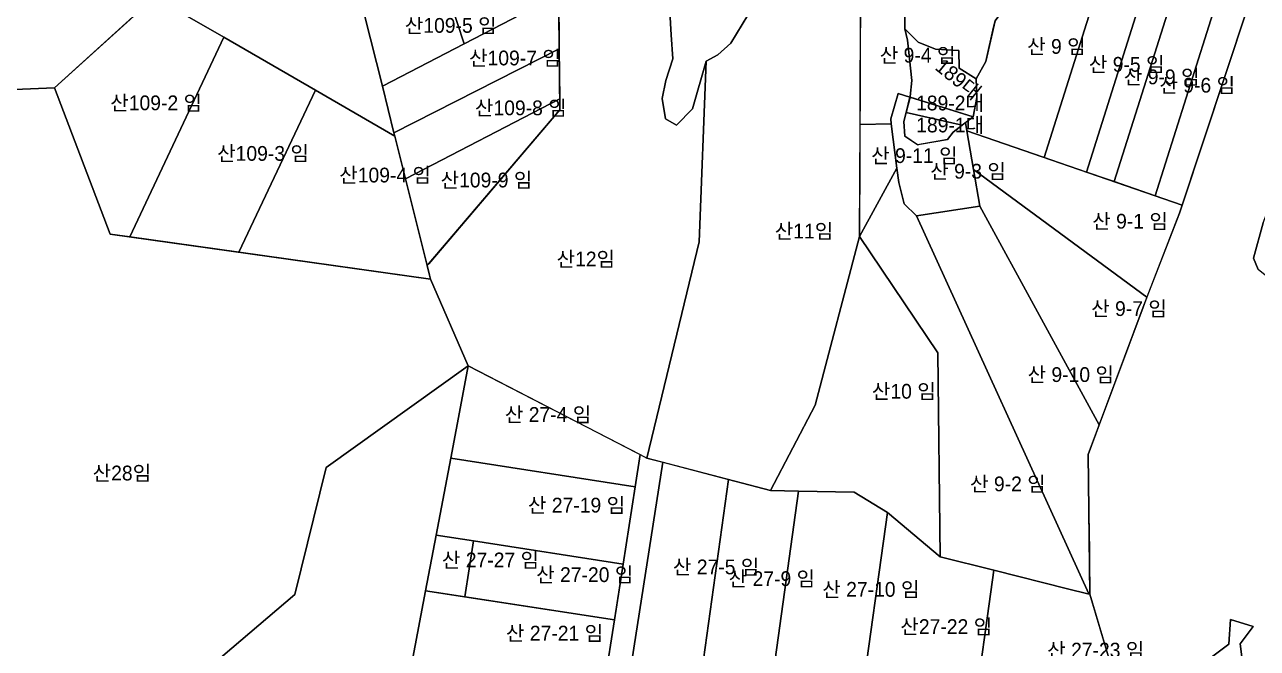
# Model space of a CAD drawing. Header units: metres. Extents: x 425810 to 429904, y 275710 to 280356.
# Drawn here: x 428198 to 428615.4, y 278879.3 to 279090.5 of the extents above; entities that cross this region are included whole.
import ezdxf

# ---------------------------------------------------------------- set-up
doc = ezdxf.new("R2010")
doc.units = ezdxf.units.M
doc.layers.add('00_지번', color=6, linetype='Continuous')
doc.layers.add('00_지적', color=6, linetype='Continuous')
doc.styles.get("Standard").update_dxf_attribs({"font": ''})
doc.styles.get('Standard').set_extended_font_data('Gulim')

msp = doc.modelspace()

# ---------------------------------------------------------------- linework, layer by layer
at = {"layer": '00_지적', "linetype": 'Continuous', "flags": 128}
for points in [[(428236.95, 279208.49), (428239.41, 279207.34), (428242.09, 279207.36), (428250.06, 279207.43), (428258.03, 279205.78), (428262.94, 279207.98), (428276.97, 279131.65), (428208.09, 279069.08), (428140.23, 279066.22), (428169.12, 279129.94), (428192.74, 279208.1), (428205.6, 279208.17), (428205.19, 279203.79), (428207.93, 279195.55), (428210.33, 279187.98), (428215.13, 279191.57), (428217.72, 279195.1), (428228.05, 279200.24), (428236.95, 279208.49)], [(428241.94, 279099.82), (428276.98, 279131.66), (428279.78, 279133.53), (428310.24, 279097.47), (428313.1, 279093.72), (428319.13, 279069.62), (428323.06, 279053.89), (428323.36, 279052.7), (428296.43, 279068.29), (428265.45, 279086.22), (428241.94, 279099.82)], [(428339.68, 279105.79), (428348.68, 279107.64), (428359.74, 279107.77), (428363.48, 279112.78), (428367.43, 279118.43), (428371.49, 279122.61), (428378.57, 279126.3), (428378.84, 279100.64), (428346.77, 279083.98), (428339.68, 279105.79)], [(428414.2, 279104.92), (428420.79, 279108.35), (428424.18, 279112.05), (428442.83, 279093.64), (428437.1, 279084.18), (428432.76, 279080.23), (428428.74, 279078.09), (428424.16, 279061.92), (428418.73, 279056.45), (428415.02, 279058.54), (428413.9, 279065.41), (428415.07, 279071.51), (428417.44, 279078.87), (428416.86, 279087.06), (428416.46, 279094.85), (428415.42, 279101.1), (428414.2, 279104.92)], [(428491.46, 279056.92), (428480.86, 279056.7), (428481.04, 279100.5), (428481.05, 279103.49), (428486.75, 279105.72), (428488.1, 279108.74), (428490.08, 279113.17), (428492.99, 279112.2), (428492.99, 279111.59), (428492.92, 279104.73), (428495.24, 279101.21), (428496.03, 279100.01), (428496.05, 279093.67), (428496.06, 279089.06), (428496.96, 279085.17), (428498.42, 279071.61), (428497.82, 279066.17), (428497.8, 279065.93), (428497.8, 279065.93), (428497.77, 279065.94), (428493.73, 279067.21), (428491.25, 279058.55), (428491.46, 279056.92)], [(428520.39, 279109.67), (428515.86, 279099.14), (428527.82, 279093.45), (428526.62, 279091.72), (428523.47, 279078), (428520.15, 279072.1), (428514.44, 279075.7), (428514.28, 279081.73), (428506.37, 279082.21), (428500.6, 279084.49), (428496.06, 279089.06), (428496.03, 279100.01), (428492.92, 279104.73), (428492.99, 279112.2), (428507.46, 279112.44), (428520.39, 279109.67)], [(428516.63, 279057.3), (428519.22, 279059.23), (428520.38, 279065.78), (428520.15, 279072.1), (428522.45, 279076.19), (428523.47, 279078), (428526.12, 279089.57), (428526.62, 279091.72), (428527.82, 279093.45), (428532.31, 279099.54), (428533.96, 279102), (428535.03, 279103.61), (428541.12, 279104.94), (428543.07, 279105.26), (428549.17, 279106.24), (428552.87, 279108.93), (428562.99, 279108.26), (428562.43, 279106.27), (428543.21, 279045.5), (428517, 279054.54), (428516.63, 279057.3)], [(428543.21, 279045.5), (428562.43, 279106.27), (428562.99, 279108.26), (428568.6, 279107.88), (428577.46, 279103.61), (428557.52, 279040.56), (428545.45, 279044.72), (428543.21, 279045.5)], [(428313.1, 279093.72), (428320.35, 279098.69), (428325.94, 279102.51), (428339.68, 279105.79), (428346.77, 279083.98), (428319.13, 279069.62), (428313.1, 279093.72)], [(428481.05, 279103.49), (428480.7, 279018.74), (428465.71, 278961.67), (428450.58, 278932.76), (428408.67, 278943.7), (428426.41, 279016.99), (428428.74, 279078.09), (428432.76, 279080.23), (428437.1, 279084.18), (428442.83, 279093.64), (428452.96, 279104.22), (428463.84, 279098.3), (428475.04, 279096.94), (428481.05, 279103.49)], [(428557.52, 279040.56), (428577.46, 279103.61), (428580.61, 279102.09), (428587.15, 279101.27), (428566.93, 279037.31), (428564.95, 279037.99), (428557.52, 279040.56)], [(428241.94, 279099.82), (428265.45, 279086.22), (428233.58, 279018.65), (428226.95, 279019.57), (428208.1, 279069.08), (428241.94, 279099.82)], [(428319.13, 279069.62), (428346.77, 279083.98), (428378.84, 279100.64), (428379.03, 279082.26), (428323.06, 279053.89), (428319.13, 279069.62)], [(428566.93, 279037.31), (428587.15, 279101.27), (428594.93, 279100.28), (428601.85, 279098.93), (428580.84, 279032.51), (428566.93, 279037.31)], [(428580.84, 279032.51), (428601.85, 279098.93), (428607.1, 279097.9), (428612.18, 279096.35), (428589.99, 279029.35), (428589.95, 279029.36), (428580.84, 279032.51)], [(428296.43, 279068.29), (428270.52, 279013.46), (428233.58, 279018.65), (428265.45, 279086.22), (428296.43, 279068.29)], [(428497.8, 279065.93), (428497.82, 279066.17), (428498.42, 279071.61), (428496.96, 279085.17), (428496.06, 279089.06), (428496.6, 279088.51), (428500.6, 279084.49), (428506.37, 279082.21), (428514.28, 279081.73), (428514.44, 279075.7), (428520.15, 279072.1), (428520.38, 279065.78), (428519.22, 279059.23), (428497.8, 279065.93), (428497.8, 279065.93)], [(428323.06, 279053.89), (428379.03, 279082.26), (428379.18, 279065.39), (428326.97, 279038.27), (428323.36, 279052.7), (428323.06, 279053.89)], [(428270.52, 279013.46), (428296.43, 279068.29), (428323.36, 279052.7), (428326.97, 279038.27), (428334.32, 279008.89), (428335.13, 279005.68), (428335.47, 279004.34), (428270.52, 279013.46)], [(428326.97, 279038.27), (428379.18, 279065.39), (428379.25, 279061.57), (428358.69, 279037.46), (428334.87, 279009.53), (428334.32, 279008.89), (428326.97, 279038.27)], [(428491.46, 279056.92), (428491.25, 279058.55), (428493.73, 279067.21), (428497.77, 279065.94), (428497.8, 279065.93), (428496.46, 279060.77), (428495.71, 279057.62), (428496.09, 279052.73), (428497.77, 279051.56), (428500.05, 279049.98), (428500.3, 279049.8), (428501.22, 279049.96), (428510.46, 279051.57), (428512.36, 279054.11), (428515.44, 279056.42), (428516.63, 279057.3), (428517, 279054.54), (428519.26, 279041.39), (428521.39, 279028.99), (428499.99, 279025.78), (428495.77, 279029.79), (428493.96, 279037.04), (428493.35, 279041.89), (428491.46, 279056.92)], [(428496.46, 279060.77), (428497.77, 279065.94), (428519.22, 279059.23), (428515.44, 279056.42), (428496.46, 279060.77)], [(428493.35, 279041.89), (428480.7, 279018.74), (428480.7, 279018.99), (428480.86, 279056.7), (428491.46, 279056.92), (428493.35, 279041.89)], [(428496.46, 279060.77), (428515.44, 279056.42), (428512.36, 279054.11), (428510.46, 279051.57), (428500.3, 279049.8), (428496.09, 279052.73), (428495.71, 279057.62), (428496.46, 279060.77)], [(428578.03, 278998.22), (428519.26, 279041.39), (428517, 279054.54), (428589.95, 279029.36), (428589.1, 279026.66), (428578.03, 278998.22)], [(428508, 278910.25), (428507.27, 278979.37), (428480.7, 279018.74), (428493.35, 279041.89), (428493.96, 279037.04), (428495.77, 279029.79), (428499.99, 279025.78), (428558.33, 278897.72), (428558, 278897.8), (428551.17, 278899.5), (428526.15, 278905.73), (428508, 278910.25)], [(428578.03, 278998.22), (428576.7, 278994.8), (428561.9, 278955.02), (428521.39, 279028.99), (428519.26, 279041.39), (428578.03, 278998.22)], [(428499.99, 279025.78), (428521.39, 279028.99), (428561.9, 278955.02), (428558.15, 278944.94), (428558.69, 278897.63), (428558.33, 278897.72), (428499.99, 279025.78)], [(428647.65, 279011.02), (428646.95, 279005.57), (428644.15, 279001.24), (428640.89, 278992.33), (428639.24, 278977.02), (428638.3, 278969.36), (428637.08, 278963.49), (428633.16, 278965.54), (428632.39, 278990.12), (428628.95, 279002.6), (428621.45, 279002.94), (428615.69, 279007.59), (428614.12, 279011.4), (428617.36, 279023.33), (428618.84, 279027.18), (428621.33, 279021.31), (428630.15, 279011.4), (428647.65, 279011.02)], [(428450.58, 278932.76), (428465.71, 278961.67), (428480.69, 279018.72), (428480.7, 279018.74), (428507.27, 278979.37), (428508, 278910.25), (428490.16, 278925.33), (428478.9, 278932.2), (428460.07, 278932.57), (428450.58, 278932.76)], [(428329.47, 278876.1), (428329.47, 278876.04), (428328.85, 278861.51), (428318.37, 278851.05), (428304.05, 278843.45), (428293.08, 278836.28), (428291.13, 278830.07), (428240.73, 278856.05), (428289.49, 278897.56), (428300.06, 278940.57), (428348.18, 278974.98), (428345.9, 278962.91), (428342.26, 278943.68), (428337.34, 278917.66), (428333.77, 278898.81), (428329.47, 278876.1)], [(428342.26, 278943.68), (428345.9, 278962.91), (428348.18, 278974.98), (428406.38, 278944.88), (428404.69, 278933.99), (428342.26, 278943.68)], [(428337.34, 278917.66), (428342.26, 278943.68), (428404.69, 278933.99), (428400.62, 278907.81), (428350.02, 278915.69), (428337.34, 278917.66)], [(428402.97, 278870.71), (428414.07, 278942.29), (428436.33, 278936.48), (428426.71, 278867.41), (428402.97, 278870.71)], [(428426.71, 278867.41), (428436.33, 278936.48), (428450.58, 278932.76), (428460.07, 278932.57), (428450.53, 278864.09), (428426.71, 278867.41)], [(428450.53, 278864.09), (428460.07, 278932.57), (428478.9, 278932.2), (428490.16, 278925.33), (428481.08, 278859.83), (428450.53, 278864.09)], [(428482.87, 278841.58), (428485.32, 278859.24), (428450.53, 278864.09), (428481.08, 278859.83), (428490.16, 278925.33), (428508, 278910.25), (428526.15, 278905.73), (428519.02, 278854.55), (428485.32, 278859.24), (428482.87, 278841.58)], [(428519.02, 278854.55), (428526.15, 278905.73), (428551.17, 278899.5), (428558, 278897.8), (428558.33, 278897.72), (428558.69, 278897.63), (428558.42, 278921.53), (428558.7, 278897.63), (428566.04, 278872.92), (428569.52, 278861.24), (428569.51, 278861.23), (428556.88, 278849.27), (428519.02, 278854.55)], [(428333.77, 278898.81), (428337.34, 278917.66), (428350.02, 278915.69), (428347.08, 278896.75), (428339.68, 278897.9), (428333.77, 278898.81)], [(428347.08, 278896.75), (428350.02, 278915.69), (428400.62, 278907.81), (428397.69, 278888.92), (428347.08, 278896.75)], [(428329.51, 278876.03), (428329.47, 278876.1), (428333.77, 278898.81), (428397.69, 278888.92), (428394.14, 278866.01), (428329.51, 278876.03)], [(428603.8, 278855.71), (428608.08, 278863.54), (428610.62, 278872.8), (428609.64, 278880.8), (428614, 278886.73), (428606.31, 278889.09), (428605.78, 278880.77), (428598.54, 278875.33), (428594.6, 278862.09), (428598.62, 278857.46), (428603.8, 278855.71)], [(428603.8, 278855.71), (428598.62, 278857.46), (428594.6, 278862.09), (428598.54, 278875.33), (428605.78, 278880.77), (428606.31, 278889.09), (428614, 278886.73), (428609.64, 278880.8), (428610.62, 278872.8), (428608.08, 278863.54), (428603.8, 278855.71)]]:
    msp.add_lwpolyline(points, close=True, dxfattribs=at)
for points in [[(428416.46, 279094.85), (428416.86, 279087.06), (428417.44, 279078.87), (428415.07, 279071.51), (428413.9, 279065.41), (428415.02, 279058.54), (428418.73, 279056.45), (428424.16, 279061.92), (428428.74, 279078.09), (428426.41, 279016.99), (428408.67, 278943.7), (428348.18, 278974.98), (428335.47, 279004.34), (428334.32, 279008.89), (428379.25, 279061.57), (428378.57, 279126.3)], [(428569.51, 278861.27), (428558.7, 278897.63), (428558.15, 278944.94), (428576.7, 278994.8), (428589.1, 279026.66), (428612.18, 279096.35), (428621.76, 279097.26)], [(428140.23, 279066.22), (428208.09, 279069.08), (428226.96, 279019.57), (428335.47, 279004.34), (428348.18, 278974.98), (428348.18, 278974.98), (428300.06, 278940.57), (428289.49, 278897.56), (428240.73, 278856.05)], [(428617.36, 279023.33), (428614.12, 279011.4), (428615.69, 279007.59)], [(428394.14, 278866.01), (428398.36, 278893.21), (428398.36, 278893.21), (428400.62, 278907.81), (428400.62, 278907.81), (428404.69, 278933.99), (428406.38, 278944.88), (428408.67, 278943.7), (428414.07, 278942.29), (428402.97, 278870.71)]]:
    msp.add_lwpolyline(points, dxfattribs=at)

# ---------------------------------------------------------------- texts
at = {"layer": '00_지번'}
for s, p in [('산109-5 임', (428326.72, 279087.71)), ('산 9 임', (428537.45, 279080.59)), ('산109-7 임', (428348.47, 279076.68)), ('산 9-4 임', (428487.54, 279077.64)), ('산 9-5 임', (428558.35, 279074.53)), ('산 9-9 임', (428570.2, 279070.29)), ('산 9-6 임', (428582.24, 279067.46)), ('산109-2 임', (428226.97, 279061.49)), ('산109-8 임', (428350.46, 279059.79)), ('189-2대', (428499.84, 279061.43)), ('189-1대', (428499.9, 279053.99)), ('산109-3 임', (428263.16, 279044.37)), ('산 9-11 임', (428484.64, 279043.62)), ('산109-4 임', (428304.51, 279037.04)), ('산109-9 임', (428338.83, 279035.36)), ('산 9-3 임', (428504.63, 279038.34)), ('산11임', (428451.99, 279018.07)), ('산 9-1 임', (428559.49, 279021.41)), ('산12임', (428378.1, 279008.61)), ('산 9-7 임', (428559.13, 278991.83)), ('산 9-10 임', (428537.59, 278969.49)), ('산10 임', (428484.88, 278963.83)), ('산 27-4 임', (428360.59, 278955.99)), ('산28임', (428221.01, 278936.16)), ('산 9-2 임', (428518.12, 278932.48)), ('산 27-19 임', (428368.41, 278925.29)), ('산 27-27 임', (428339.28, 278906.72)), ('산 27-20 임', (428371.2, 278901.75)), ('산 27-5 임', (428417.5, 278904.37)), ('산 27-9 임', (428436.38, 278900.39)), ('산 27-10 임', (428468.08, 278896.77)), ('산27-22 임', (428494.52, 278884.17)), ('산 27-21 임', (428360.97, 278881.95)), ('산 27-23 임', (428544.24, 278876.2))]:
    msp.add_text(s, height=5, dxfattribs=at).set_placement(p)
msp.add_text('189대', height=5, rotation=321, dxfattribs=at).set_placement((428505.92, 279075.53))

doc.saveas('drawing.dxf')
